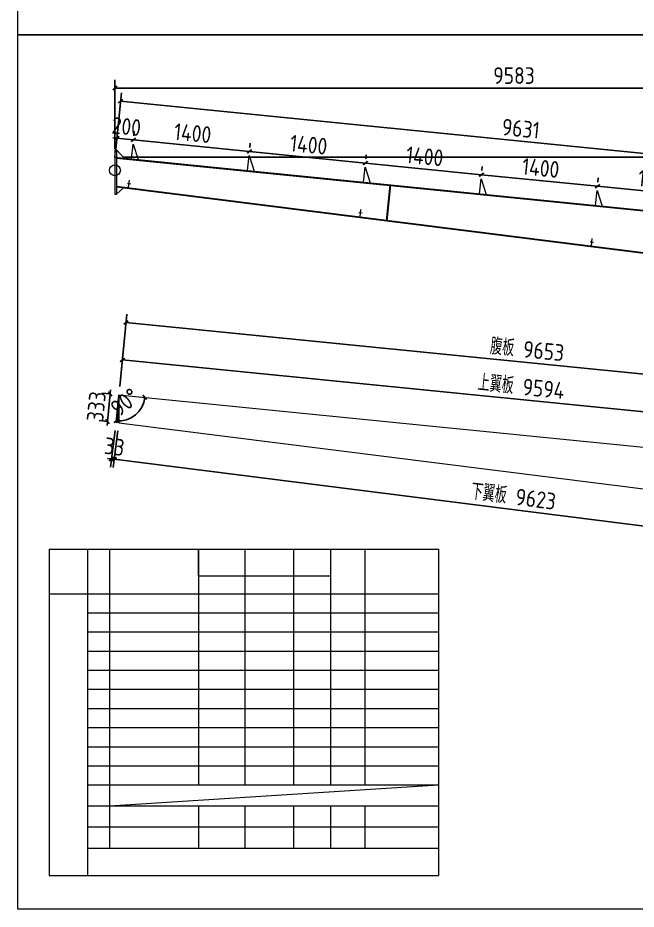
# Model space of a CAD drawing. Extents: x 485428 to 797698, y 56414 to 211814.
# Drawn here: x 748588 to 756013, y 113114 to 123816 of the extents above; entities that cross this region are included whole.
import ezdxf

# ---------------------------------------------------------------- set-up
doc = ezdxf.new("R2010")
doc.units = 0
doc.header["$LTSCALE"] = 1000
doc.header["$MEASUREMENT"] = 0
doc.layers.add('钢架', color=7, linetype='Continuous', lineweight=25)
doc.styles.get("Standard").update_dxf_attribs({"font": 'gbenor.shx', "bigfont": 'gbcbig.shx'})
doc.dimstyles.get("Standard").update_dxf_attribs({"dimscale": 100, "dimtxt": 2, "dimasz": 0.4, "dimexe": 0.5, "dimexo": 1, "dimgap": 0.5, "dimtad": 1, "dimdec": 0, "dimzin": 0, "dimdsep": 46, "dimtxsty": 'Standard', "dimblk": 'ARCHTICK', "dimcen": 0.09, "dimadec": 0, "dimazin": 0, "dimtfac": 1, "dimtdec": 0, "dimtix": 1, "dimtmove": 2, "dimatfit": 3, "dimfxl": 1, "dimtolj": 1, "dimtzin": 0, "dimarcsym": 0})

# ---------------------------------------------------------------- blocks, each defined once
blk = doc.blocks.new('_ArchTick')
at = {"color": 0, "linetype": 'ByBlock', "const_width": 0.4}
blk.add_lwpolyline([(-0.5, -0.5), (0.5, 0.5)], dxfattribs=at)
blk = doc.blocks.new('*D2419')
at = {"color": 3, "lineweight": -2}
for p, q in [((749782, 122421), (749787, 122471)), ((749981, 122401), (749986, 122451)), ((749777, 122371), (749727, 122376)), ((749777, 122371), (749976, 122351)), ((749976, 122351), (750026, 122346))]:
    blk.add_line(p, q, dxfattribs=at)
at = {"layer": 'Defpoints', "color": 0}
for p in [(749976, 122351), (749772, 122321), (749971, 122301)]:
    blk.add_point(p, dxfattribs=at)
at = {"color": 3, "lineweight": -2, "xscale": 50, "yscale": 50, "zscale": 50}
for p, rotation in [((749777, 122371), 354.289406862507), ((749976, 122351), 174.289406862507)]:
    blk.add_blockref('_ArchTick', p, dxfattribs=dict(at, rotation=rotation))
at = {"color": 0, "lineweight": 15, "insert": (749892, 122511), "char_height": 200, "attachment_point": 5, "rotation": 354.2894}
blk.add_mtext('\\A1;200', dxfattribs=at)
blk = doc.blocks.new('*D2420')
at = {"color": 3, "lineweight": -2}
for p, q in [((749981, 122401), (749986, 122451)), ((749976, 122351), (751369, 122212)), ((751374, 122261), (751379, 122312))]:
    blk.add_line(p, q, dxfattribs=at)
at = {"layer": 'Defpoints', "color": 0}
for p in [(749971, 122301), (751364, 122162), (751369, 122212)]:
    blk.add_point(p, dxfattribs=at)
at = {"color": 3, "lineweight": -2, "xscale": 50, "yscale": 50, "zscale": 50}
for p, rotation in [((749976, 122351), 174.289406862425), ((751369, 122212), 354.2894068624249)]:
    blk.add_blockref('_ArchTick', p, dxfattribs=dict(at, rotation=rotation))
at = {"color": 0, "lineweight": 15, "insert": (750688, 122431), "char_height": 200, "attachment_point": 5, "rotation": 354.2894}
blk.add_mtext('\\A1;1400', dxfattribs=at)
blk = doc.blocks.new('*D2421')
at = {"color": 3, "lineweight": -2}
for p, q in [((751374, 122261), (751379, 122312)), ((751369, 122212), (752762, 122073)), ((752767, 122122), (752772, 122172))]:
    blk.add_line(p, q, dxfattribs=at)
at = {"layer": 'Defpoints', "color": 0}
for p in [(751364, 122162), (752757, 122023), (752762, 122073)]:
    blk.add_point(p, dxfattribs=at)
at = {"color": 3, "lineweight": -2, "xscale": 50, "yscale": 50, "zscale": 50}
for p, rotation in [((751369, 122212), 174.289406862425), ((752762, 122073), 354.2894068624249)]:
    blk.add_blockref('_ArchTick', p, dxfattribs=dict(at, rotation=rotation))
at = {"color": 0, "lineweight": 15, "insert": (752081, 122292), "char_height": 200, "attachment_point": 5, "rotation": 354.2894}
blk.add_mtext('\\A1;1400', dxfattribs=at)
blk = doc.blocks.new('*D2422')
at = {"color": 3, "lineweight": -2}
for p, q in [((752767, 122122), (752772, 122172)), ((752762, 122073), (754155, 121933)), ((754160, 121983), (754165, 122033))]:
    blk.add_line(p, q, dxfattribs=at)
at = {"layer": 'Defpoints', "color": 0}
for p in [(752757, 122023), (754155, 121933), (754150, 121883)]:
    blk.add_point(p, dxfattribs=at)
at = {"color": 3, "lineweight": -2, "xscale": 50, "yscale": 50, "zscale": 50}
for p, rotation in [((752762, 122073), 174.289406862425), ((754155, 121933), 354.2894068624249)]:
    blk.add_blockref('_ArchTick', p, dxfattribs=dict(at, rotation=rotation))
at = {"color": 0, "lineweight": 15, "insert": (753474, 122152), "char_height": 200, "attachment_point": 5, "rotation": 354.2894}
blk.add_mtext('\\A1;1400', dxfattribs=at)
blk = doc.blocks.new('*D2423')
at = {"color": 3, "lineweight": -2}
for p, q in [((754160, 121983), (754165, 122033)), ((754155, 121933), (755548, 121794)), ((755553, 121843), (755558, 121894))]:
    blk.add_line(p, q, dxfattribs=at)
at = {"layer": 'Defpoints', "color": 0}
for p in [(754150, 121883), (755548, 121794), (755543, 121744)]:
    blk.add_point(p, dxfattribs=at)
at = {"color": 3, "lineweight": -2, "xscale": 50, "yscale": 50, "zscale": 50}
for p, rotation in [((754155, 121933), 174.289406862425), ((755548, 121794), 354.2894068624249)]:
    blk.add_blockref('_ArchTick', p, dxfattribs=dict(at, rotation=rotation))
at = {"color": 0, "lineweight": 15, "insert": (754867, 122013), "char_height": 200, "attachment_point": 5, "rotation": 354.2894}
blk.add_mtext('\\A1;1400', dxfattribs=at)
blk = doc.blocks.new('*D2415')
at = {"color": 3, "lineweight": -2}
for p, q in [((755548, 121794), (756941, 121655)), ((755553, 121843), (755558, 121894)), ((756946, 121704), (756951, 121754))]:
    blk.add_line(p, q, dxfattribs=at)
at = {"layer": 'Defpoints', "color": 0}
for p in [(755543, 121744), (756936, 121605), (756941, 121655)]:
    blk.add_point(p, dxfattribs=at)
at = {"color": 3, "lineweight": -2, "xscale": 50, "yscale": 50, "zscale": 50}
for p, rotation in [((755548, 121794), 174.289406862425), ((756941, 121655), 354.2894068624249)]:
    blk.add_blockref('_ArchTick', p, dxfattribs=dict(at, rotation=rotation))
at = {"color": 0, "lineweight": 15, "insert": (756260, 121874), "char_height": 200, "attachment_point": 5, "rotation": 354.2894}
blk.add_mtext('\\A1;1400', dxfattribs=at)
blk = doc.blocks.new('*D2418')
at = {"color": 3, "lineweight": -2}
for p, q in [((749764, 122241), (749831, 122914)), ((749821, 122815), (759404, 121859)), ((759347, 121285), (759414, 121958))]:
    blk.add_line(p, q, dxfattribs=at)
at = {"layer": 'Defpoints', "color": 0}
for p in [(749754, 122142), (759404, 121859), (759337, 121186)]:
    blk.add_point(p, dxfattribs=at)
at = {"color": 3, "lineweight": -2, "xscale": 50, "yscale": 50, "zscale": 50}
for p, rotation in [((749821, 122815), 174.3018385041065), ((759404, 121859), 354.3018385041065)]:
    blk.add_blockref('_ArchTick', p, dxfattribs=dict(at, rotation=rotation))
at = {"color": 0, "lineweight": 15, "insert": (754628, 122486), "char_height": 200, "attachment_point": 5, "rotation": 354.3018}
blk.add_mtext('\\A1;9631', dxfattribs=at)
blk = doc.blocks.new('*D2372')
at = {"color": 3, "lineweight": -2}
for p, q in [((749854, 122142), (759900, 122142)), ((759800, 122142), (759800, 121186)), ((759437, 121186), (759900, 121186))]:
    blk.add_line(p, q, dxfattribs=at)
at = {"layer": 'Defpoints', "color": 0}
for p in [(749754, 122142), (759337, 121186), (759800, 121186)]:
    blk.add_point(p, dxfattribs=at)
at = {"color": 3, "lineweight": -2, "xscale": 50, "yscale": 50, "zscale": 50}
for p, rotation in [((759800, 122142), 90), ((759800, 121186), 270)]:
    blk.add_blockref('_ArchTick', p, dxfattribs=dict(at, rotation=rotation))
at = {"color": 0, "lineweight": 15, "insert": (759650, 121664), "char_height": 200, "attachment_point": 5, "rotation": 90}
blk.add_mtext('\\A1;956', dxfattribs=at)
blk = doc.blocks.new('*D2373')
at = {"color": 3, "lineweight": -2}
for p, q in [((749754, 122242), (749754, 123073)), ((749754, 122973), (759337, 122973)), ((759337, 121286), (759337, 123073))]:
    blk.add_line(p, q, dxfattribs=at)
at = {"layer": 'Defpoints', "color": 0}
for p in [(759337, 122973), (749754, 122142), (759337, 121186)]:
    blk.add_point(p, dxfattribs=at)
at = {"color": 3, "lineweight": -2, "xscale": 50, "yscale": 50, "zscale": 50, "rotation": 180}
blk.add_blockref('_ArchTick', (749754, 122973), dxfattribs=at)
at = {"color": 3, "lineweight": -2, "xscale": 50, "yscale": 50, "zscale": 50}
blk.add_blockref('_ArchTick', (759337, 122973), dxfattribs=at)
at = {"color": 0, "lineweight": 15, "insert": (754546, 123123), "char_height": 200, "attachment_point": 5}
blk.add_mtext('\\A1;9583', dxfattribs=at)
blk = doc.blocks.new('*D2374')
at = {"color": 3, "lineweight": -2}
for p, q in [((749811, 119390), (749852, 119809)), ((749843, 119709), (759390, 118757)), ((759358, 118438), (759399, 118856))]:
    blk.add_line(p, q, dxfattribs=at)
at = {"layer": 'Defpoints', "color": 0}
for p in [(749801, 119291), (759390, 118757), (759348, 118338)]:
    blk.add_point(p, dxfattribs=at)
at = {"color": 3, "lineweight": -2, "xscale": 50, "yscale": 50, "zscale": 50}
for p, rotation in [((749843, 119709), 174.3018853825855), ((759390, 118757), 354.3018853825855)]:
    blk.add_blockref('_ArchTick', p, dxfattribs=dict(at, rotation=rotation))
at = {"color": 0, "lineweight": 15, "insert": (754632, 119389), "char_height": 200, "attachment_point": 5, "rotation": 354.3019}
blk.add_mtext('\\A1;上翼板 9594', dxfattribs=at)
blk = doc.blocks.new('*D2376')
at = {"color": 3, "lineweight": -2}
for p, q in [((749755, 118860), (749700, 118421)), ((749788, 118856), (749733, 118417)), ((749712, 118520), (749663, 118526)), ((749712, 118520), (749745, 118516)), ((749745, 118516), (749795, 118510))]:
    blk.add_line(p, q, dxfattribs=at)
at = {"layer": 'Defpoints', "color": 0}
for p in [(749768, 118959), (749801, 118955), (749745, 118516)]:
    blk.add_point(p, dxfattribs=at)
at = {"color": 3, "lineweight": -2, "xscale": 50, "yscale": 50, "zscale": 50}
for p, rotation in [((749712, 118520), 352.7974352009151), ((749745, 118516), 172.7974352009151)]:
    blk.add_blockref('_ArchTick', p, dxfattribs=dict(at, rotation=rotation))
at = {"color": 0, "lineweight": 15, "insert": (749748, 118667), "char_height": 200, "attachment_point": 5, "rotation": 352.7974}
blk.add_mtext('\\A1;33', dxfattribs=at)
blk = doc.blocks.new('*D2377')
at = {"color": 3, "lineweight": -2}
for p, q in [((749788, 118856), (749733, 118419)), ((749746, 118518), (759292, 117312)), ((759335, 117652), (759280, 117213))]:
    blk.add_line(p, q, dxfattribs=at)
at = {"layer": 'Defpoints', "color": 0}
for p in [(749801, 118955), (759348, 117751), (759292, 117312)]:
    blk.add_point(p, dxfattribs=at)
at = {"color": 3, "lineweight": -2, "xscale": 50, "yscale": 50, "zscale": 50}
for p, rotation in [((749746, 118518), 172.7974352008162), ((759292, 117312), 352.7974352008162)]:
    blk.add_blockref('_ArchTick', p, dxfattribs=dict(at, rotation=rotation))
at = {"color": 0, "lineweight": 15, "insert": (754539, 118071), "char_height": 200, "attachment_point": 5, "rotation": 352.7974}
blk.add_mtext('\\A1;下翼板 9623', dxfattribs=at)
blk = doc.blocks.new('*D2351')
at = {"color": 3, "lineweight": -2}
for p, q in [((749811, 119390), (749897, 120257)), ((749887, 120158), (759492, 119199)), ((759416, 118432), (759502, 119299))]:
    blk.add_line(p, q, dxfattribs=at)
at = {"layer": 'Defpoints', "color": 0}
for p in [(749801, 119291), (759492, 119199), (759406, 118332)]:
    blk.add_point(p, dxfattribs=at)
at = {"color": 3, "lineweight": -2, "xscale": 50, "yscale": 50, "zscale": 50}
for p, rotation in [((749887, 120158), 174.3018098899082), ((759492, 119199), 354.3018098899082)]:
    blk.add_blockref('_ArchTick', p, dxfattribs=dict(at, rotation=rotation))
at = {"color": 0, "lineweight": 15, "insert": (754705, 119835), "char_height": 200, "attachment_point": 5, "rotation": 354.3018}
blk.add_mtext('\\A1;腹板 9653', dxfattribs=at)
blk = doc.blocks.new('*D2379')
at = {"color": 0, "lineweight": -2}
blk.add_arc((759406, 118332), 489, 174.3019, 264.2894, dxfattribs=at)
at = {"layer": 'Defpoints', "color": 0}
for p in [(749801, 119291), (759348, 118338), (759406, 118332), (758960, 118131), (759348, 117751)]:
    blk.add_point(p, dxfattribs=at)
at = {"color": 0, "lineweight": -2, "xscale": 50, "yscale": 50, "zscale": 50}
for p, rotation in [((758919, 118381), 84.30188538258541), ((759357, 117846), 354.2894068625025)]:
    blk.add_blockref('_ArchTick', p, dxfattribs=dict(at, rotation=rotation))
at = {"color": 0, "lineweight": 15, "insert": (759182, 118149), "char_height": 200, "attachment_point": 5, "rotation": 309.2956}
blk.add_mtext('\\A1;90°', dxfattribs=at)
blk = doc.blocks.new('*D2413')
at = {"color": 3, "lineweight": -2}
for p, q in [((749697, 119301), (749702, 119351)), ((749701, 119301), (749597, 119311)), ((749697, 119301), (749664, 118970)), ((749668, 118969), (749564, 118980)), ((749664, 118970), (749659, 118920))]:
    blk.add_line(p, q, dxfattribs=at)
at = {"layer": 'Defpoints', "color": 0}
for p in [(749801, 119291), (749664, 118970), (749768, 118959)]:
    blk.add_point(p, dxfattribs=at)
at = {"color": 3, "lineweight": -2, "xscale": 50, "yscale": 50, "zscale": 50}
for p, rotation in [((749697, 119301), 264.3185968637738), ((749664, 118970), 84.3185968637738)]:
    blk.add_blockref('_ArchTick', p, dxfattribs=dict(at, rotation=rotation))
at = {"color": 0, "lineweight": 15, "insert": (749531, 119150), "char_height": 200, "attachment_point": 5, "rotation": 84.3186}
blk.add_mtext('\\A1;333', dxfattribs=at)
blk = doc.blocks.new('*D3376')
at = {"color": 0, "lineweight": -2}
blk.add_arc((749801, 119291), 314, 264.3186, 354.3019, dxfattribs=at)
at = {"layer": 'Defpoints', "color": 0}
for p in [(749801, 119291), (749801, 119291), (749768, 118959), (749930, 119004), (759348, 118338)]:
    blk.add_point(p, dxfattribs=at)
at = {"color": 0, "lineweight": -2, "xscale": 50, "yscale": 50, "zscale": 50}
for p, rotation in [((750113, 119260), 84.30188538258548), ((749770, 118978), 174.3185968637683)]:
    blk.add_blockref('_ArchTick', p, dxfattribs=dict(at, rotation=rotation))
at = {"color": 0, "lineweight": 15, "insert": (749873, 119202), "char_height": 200, "attachment_point": 5, "rotation": 39.3102}
blk.add_mtext('\\A1;90°', dxfattribs=at)

msp = doc.modelspace()

# ---------------------------------------------------------------- hatches: boundary and pattern name
at = {"lineweight": 15}
h = msp.add_hatch(dxfattribs=at)
h.set_pattern_fill('ANSI31', color=256, scale=2, style=0)
h.set_pattern_definition([(45, (0, 0), (-2.24506403, 2.24506403), [])])
h.paths.add_polyline_path([(749800.8, 119289.8), (749767.8, 118959.3), (749800.8, 118955.2)])

# ---------------------------------------------------------------- linework, layer by layer
at = {"color": 2, "lineweight": 15}
for p, q in [((749754.2, 122141.9), (749772.1, 122321)), ((749754.2, 122231.9), (749754.2, 121700.2)), ((749754.2, 122231.9), (749772.2, 122231.9)), ((749772.2, 122231.9), (749772.2, 121700.2)), ((749772.2, 122231.9), (749863.5, 122131)), ((749953.2, 122122), (749971.1, 122301.1)), ((749971.1, 122301.1), (750032.8, 122114.1)), ((751346.2, 121982.7), (751364.1, 122161.8)), ((751346.2, 121982.7), (751364.1, 122161.8)), ((751364.1, 122161.8), (751425.8, 121974.8)), ((752739.3, 121843.4), (752757.2, 122022.5)), ((752739.3, 121843.4), (752757.2, 122022.5)), ((752757.2, 122022.5), (752818.9, 121835.5)), ((749918.8, 121777.9), (749927.7, 121867.5)), ((753014.2, 121378.6), (753057.5, 121811.6)), ((753024.1, 121377.6), (753067.4, 121810.6)), ((754132.3, 121704.1), (754150.2, 121883.2)), ((754132.3, 121704.1), (754150.2, 121883.2)), ((754150.2, 121883.2), (754211.9, 121696.2)), ((749754.2, 121700.2), (749772.2, 121700.2)), ((749859.7, 121777.3), (749772.2, 121700.2)), ((755525.4, 121564.8), (755543.3, 121743.9)), ((755525.4, 121564.8), (755543.3, 121743.9)), ((755543.3, 121743.9), (755605, 121556.9)), ((752697.6, 121426.8), (752706.6, 121516.3)), ((755476.5, 121075.6), (755485.4, 121165.2)), ((749800.8, 119290.8), (749800.8, 118955.2))]:
    msp.add_line(p, q, dxfattribs=at)
at = {"lineweight": 15}
for p, q in [((749754.2, 122141.9), (759337.2, 121185.7)), ((749772.2, 122132.1), (759319.2, 121179.5)), ((749772.2, 121796.5), (759319.2, 120592.6)), ((749903.9, 121830.2), (749943.6, 121825.2)), ((749772.2, 121788.4), (759319.2, 120584.5)), ((752682.7, 121479), (752722.4, 121474)), ((755461.6, 121127.9), (755501.3, 121122.8)), ((749767.7, 118959.3), (749800.8, 119290.8)), ((749800.8, 119290.8), (759347.8, 118338.2)), ((749800.8, 118955.2), (749767.7, 118959.3)), ((749800.8, 118955.2), (759347.8, 117751.3)), ((750758.8, 117116), (750758.8, 117435.4)), ((750758.8, 117435.4), (750758.8, 114606.2)), ((751312.6, 117435.4), (751312.6, 114606.2)), ((753641, 117435.4), (753641, 113518.7)), ((749689.2, 114353.6), (753641, 114606.2)), ((750758.8, 114353.6), (750758.8, 113848.2)), ((751312.6, 114353.6), (751312.6, 113848.2))]:
    msp.add_line(p, q, dxfattribs=at)
at = {"color": 1, "lineweight": 15}
for p, q in [((753019.2, 121378.1), (753062.5, 121811.1)), ((748963.3, 117435.4), (748963.3, 113518.7)), ((749429.1, 113518.7), (749429.1, 117435.4))]:
    msp.add_line(p, q, dxfattribs=at)
at = {"lineweight": 15}
for points in [[(748588.1, 134114.2), (763438.1, 134114.2), (763438.1, 123614.2), (748588.1, 123614.2)], [(748588.1, 123614.2), (763438.1, 123614.2), (763438.1, 113114.2), (748588.1, 113114.2)]]:
    msp.add_lwpolyline(points, close=True, dxfattribs=at)
msp.add_circle((749754.2, 121986), 65.6, dxfattribs=at)
at = {"layer": '钢架', "lineweight": 15}
for p, q in [((748963.3, 117435.4), (753641, 117435.4)), ((749689.2, 117435.4), (749689.2, 113848.2)), ((751896.6, 117435.4), (751896.6, 115524.3)), ((752341.7, 117435.4), (752341.7, 114606.2)), ((752754.3, 117435.4), (752754.3, 114606.2)), ((750758.8, 117116), (752341.7, 117116)), ((748963.3, 116901.4), (753641, 116901.4)), ((749429.1, 116671.9), (753641, 116671.9)), ((749429.1, 116442.4), (753641, 116442.4)), ((749429.1, 116212.9), (753641, 116212.9)), ((749429.1, 116212.9), (753641, 116212.9)), ((749429.1, 115983.4), (753641, 115983.4)), ((749429.1, 115753.8), (753641, 115753.8)), ((749429.1, 115524.3), (753641, 115524.3)), ((751896.6, 115524.3), (751896.6, 114606.2)), ((749429.1, 115294.8), (753641, 115294.8)), ((749429.1, 115065.3), (753641, 115065.3)), ((749429.1, 114835.8), (753641, 114835.8)), ((749429.1, 114606.2), (753641, 114606.2)), ((749429.1, 114606.2), (753641, 114606.2)), ((749429.1, 114606.2), (753641, 114606.2)), ((749429.1, 114606.2), (753641, 114606.2)), ((749429.1, 114353.6), (753641, 114353.6)), ((749429.1, 114353.6), (753641, 114353.6)), ((751896.6, 114353.6), (751896.6, 113848.2)), ((752341.7, 114353.6), (752341.7, 113848.2)), ((752754.3, 114353.6), (752754.3, 113848.2)), ((749429.1, 114100.9), (753641, 114100.9)), ((749429.1, 114100.9), (753641, 114100.9)), ((749429.1, 113848.2), (753641, 113848.2)), ((748963.3, 113518.7), (753641, 113518.7))]:
    msp.add_line(p, q, dxfattribs=at)

# ---------------------------------------------------------------- dimensions: what is measured, and where the dimension line sits
at = {"lineweight": 15}
dim = msp.add_linear_dim(base=(759337.2, 122972.7), p1=(749754.2, 122141.9), p2=(759337.2, 121185.7), dimstyle='Standard', override={"dimtxt": 2, "dimasz": 0.5, "dimexe": 1, "dimexo": 1, "dimclrd": 3, "dimclre": 3}, dxfattribs=at)
dim.commit()
dim.dimension.update_dxf_attribs({"geometry": '*D2373', "text_midpoint": (754545.7, 123122.7)})
for p1, p2, distance, picture, middle in [((749754.2, 122141.9), (759337.2, 121185.7), 676.3, '*D2418', (754627.7, 122486.1)), ((749772.1, 122321), (749971.1, 122301.1), 50.5, '*D2419', (749891.5, 122510.6)), ((749800.8, 119290.8), (749767.8, 118959.3), -104.7, '*D2413', (749530.9, 119150.3)), ((749767.8, 118959.3), (749800.8, 118955.2), -442.8, '*D2376', (749747.6, 118666.8))]:
    dim = msp.add_aligned_dim(p1=p1, p2=p2, distance=distance, dimstyle='Standard', override={"dimtxt": 2, "dimasz": 0.5, "dimexe": 1, "dimexo": 1, "dimclrd": 3, "dimclre": 3}, dxfattribs=at)
    dim.commit()
    dim.dimension.update_dxf_attribs({"geometry": picture, "text_midpoint": middle})
for base, p1, p2, angle, picture, middle in [((751369.2, 122212.1), (749971.1, 122301.1), (751364.1, 122161.8), 174.28941, '*D2420', (750687.6, 122431)), ((752762.2, 122072.7), (751364.1, 122161.8), (752757.2, 122022.5), 174.28941, '*D2421', (752080.6, 122291.7)), ((754155.3, 121933.4), (752757.2, 122022.5), (754150.2, 121883.2), 174.28941, '*D2422', (753473.7, 122152.3)), ((759799.6, 121185.7), (749754.2, 122141.9), (759337.2, 121185.7), 90, '*D2372', (759649.6, 121663.8)), ((755548.3, 121794.1), (754150.2, 121883.2), (755543.3, 121743.9), 174.28941, '*D2423', (754866.7, 122013)), ((756941.4, 121654.8), (755543.3, 121743.9), (756936.3, 121604.6), 174.28941, '*D2415', (756259.8, 121873.7))]:
    dim = msp.add_linear_dim(base=base, p1=p1, p2=p2, angle=angle, dimstyle='Standard', override={"dimtxt": 2, "dimasz": 0.5, "dimexe": 1, "dimexo": 1, "dimclrd": 3, "dimclre": 3}, dxfattribs=at)
    dim.commit()
    dim.dimension.update_dxf_attribs({"geometry": picture, "text_midpoint": middle})
for p2, distance, text, picture, middle in [((759405.9, 118332.4), 871.4, '腹板 9653', '*D2351', (754705.4, 119834.5)), ((759347.8, 118338.2), 420.5, '上翼板 9594', '*D2374', (754631.6, 119388.8))]:
    dim = msp.add_aligned_dim(p1=(749800.8, 119290.8), p2=p2, distance=distance, text=text, dimstyle='Standard', override={"dimtxt": 2, "dimasz": 0.5, "dimexe": 1, "dimexo": 1, "dimclrd": 3, "dimclre": 3}, dxfattribs=at)
    dim.commit()
    dim.dimension.update_dxf_attribs({"geometry": picture, "text_midpoint": middle})
at = {"color": 1, "lineweight": 15}
for base, line1, line2, picture, middle in [((749930.2, 119004.4), ((749800.8, 119290.8), (759347.8, 118338.2)), ((749767.8, 118959.3), (749800.8, 119290.8)), '*D3376', (749873.2, 119202.4)), ((758960, 118131.1), ((759347.8, 117751.3), (759405.9, 118332.4)), ((749800.8, 119290.8), (759347.8, 118338.2)), '*D2379', (759182, 118149.2))]:
    dim = msp.add_angular_dim_2l(base=base, line1=line1, line2=line2, dimstyle='Standard', override={"dimtxt": 2, "dimasz": 0.5, "dimgap": 1}, dxfattribs=at)
    dim.commit()
    dim.dimension.update_dxf_attribs({"geometry": picture, "text_midpoint": middle})
at = {"lineweight": 15}
dim = msp.add_linear_dim(base=(759292.3, 117312), p1=(749800.8, 118955.2), p2=(759347.8, 117751.3), angle=172.79744, text='下翼板 9623', dimstyle='Standard', override={"dimtxt": 2, "dimasz": 0.5, "dimexe": 1, "dimexo": 1, "dimclrd": 3, "dimclre": 3}, dxfattribs=at)
dim.commit()
dim.dimension.update_dxf_attribs({"geometry": '*D2377', "text_midpoint": (754538.6, 118070.6)})

doc.saveas('drawing.dxf')
